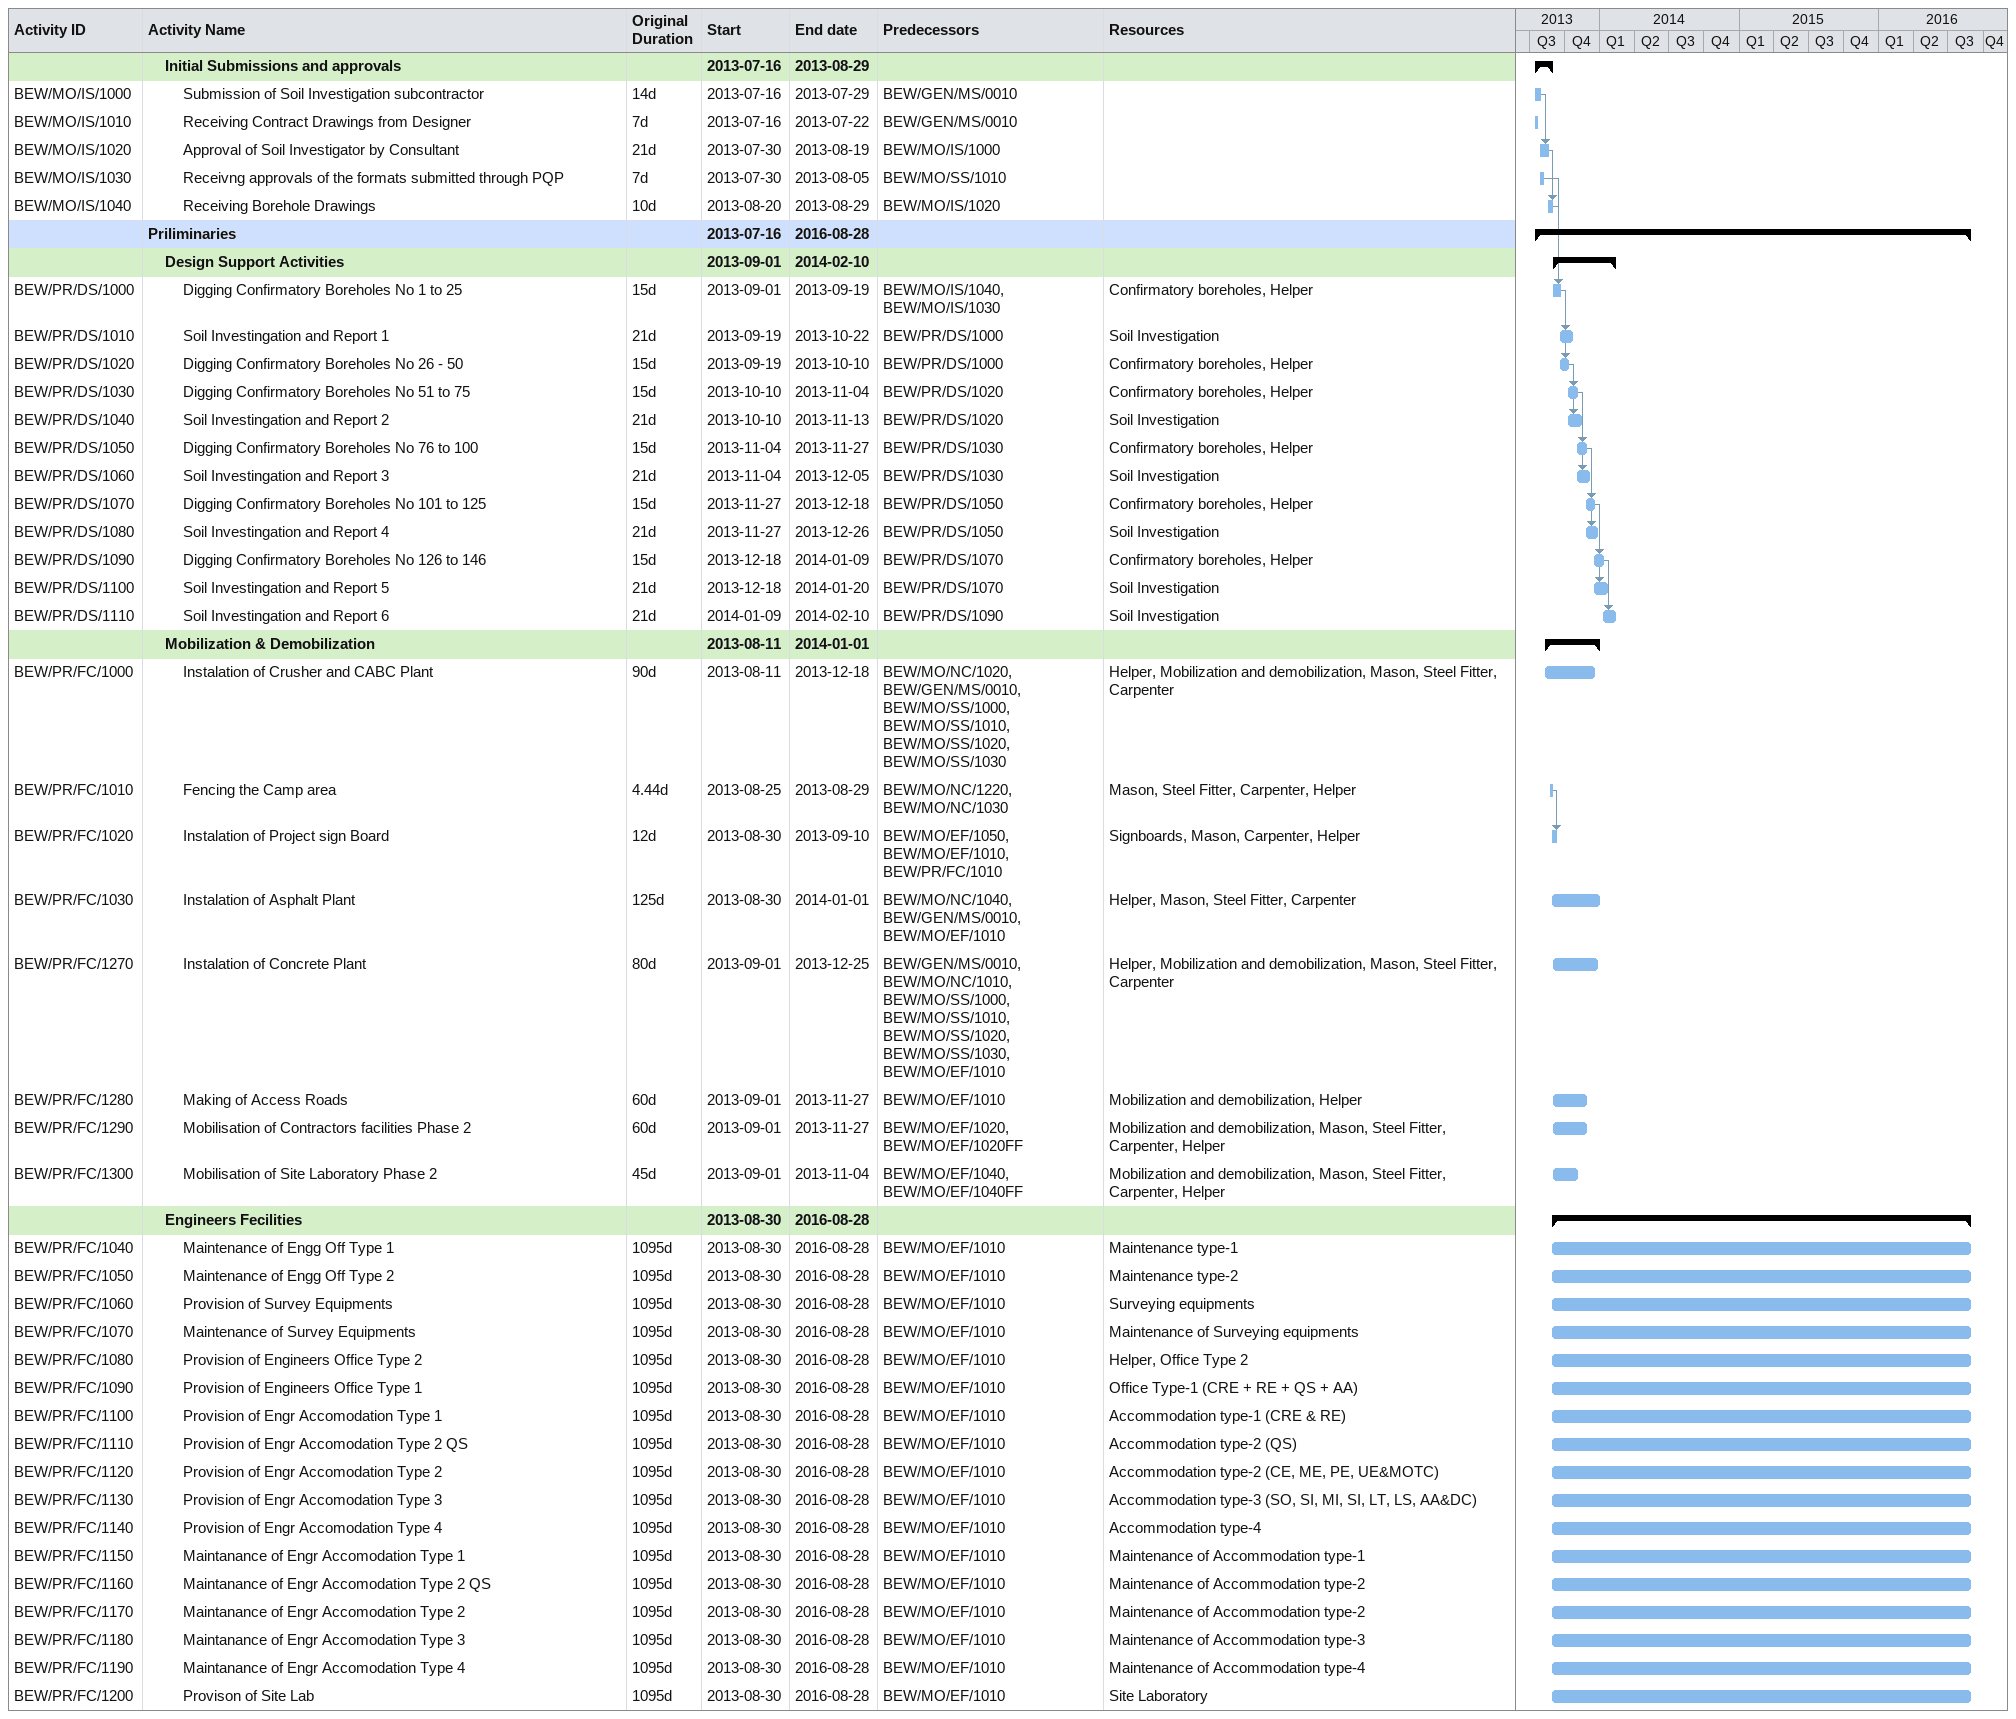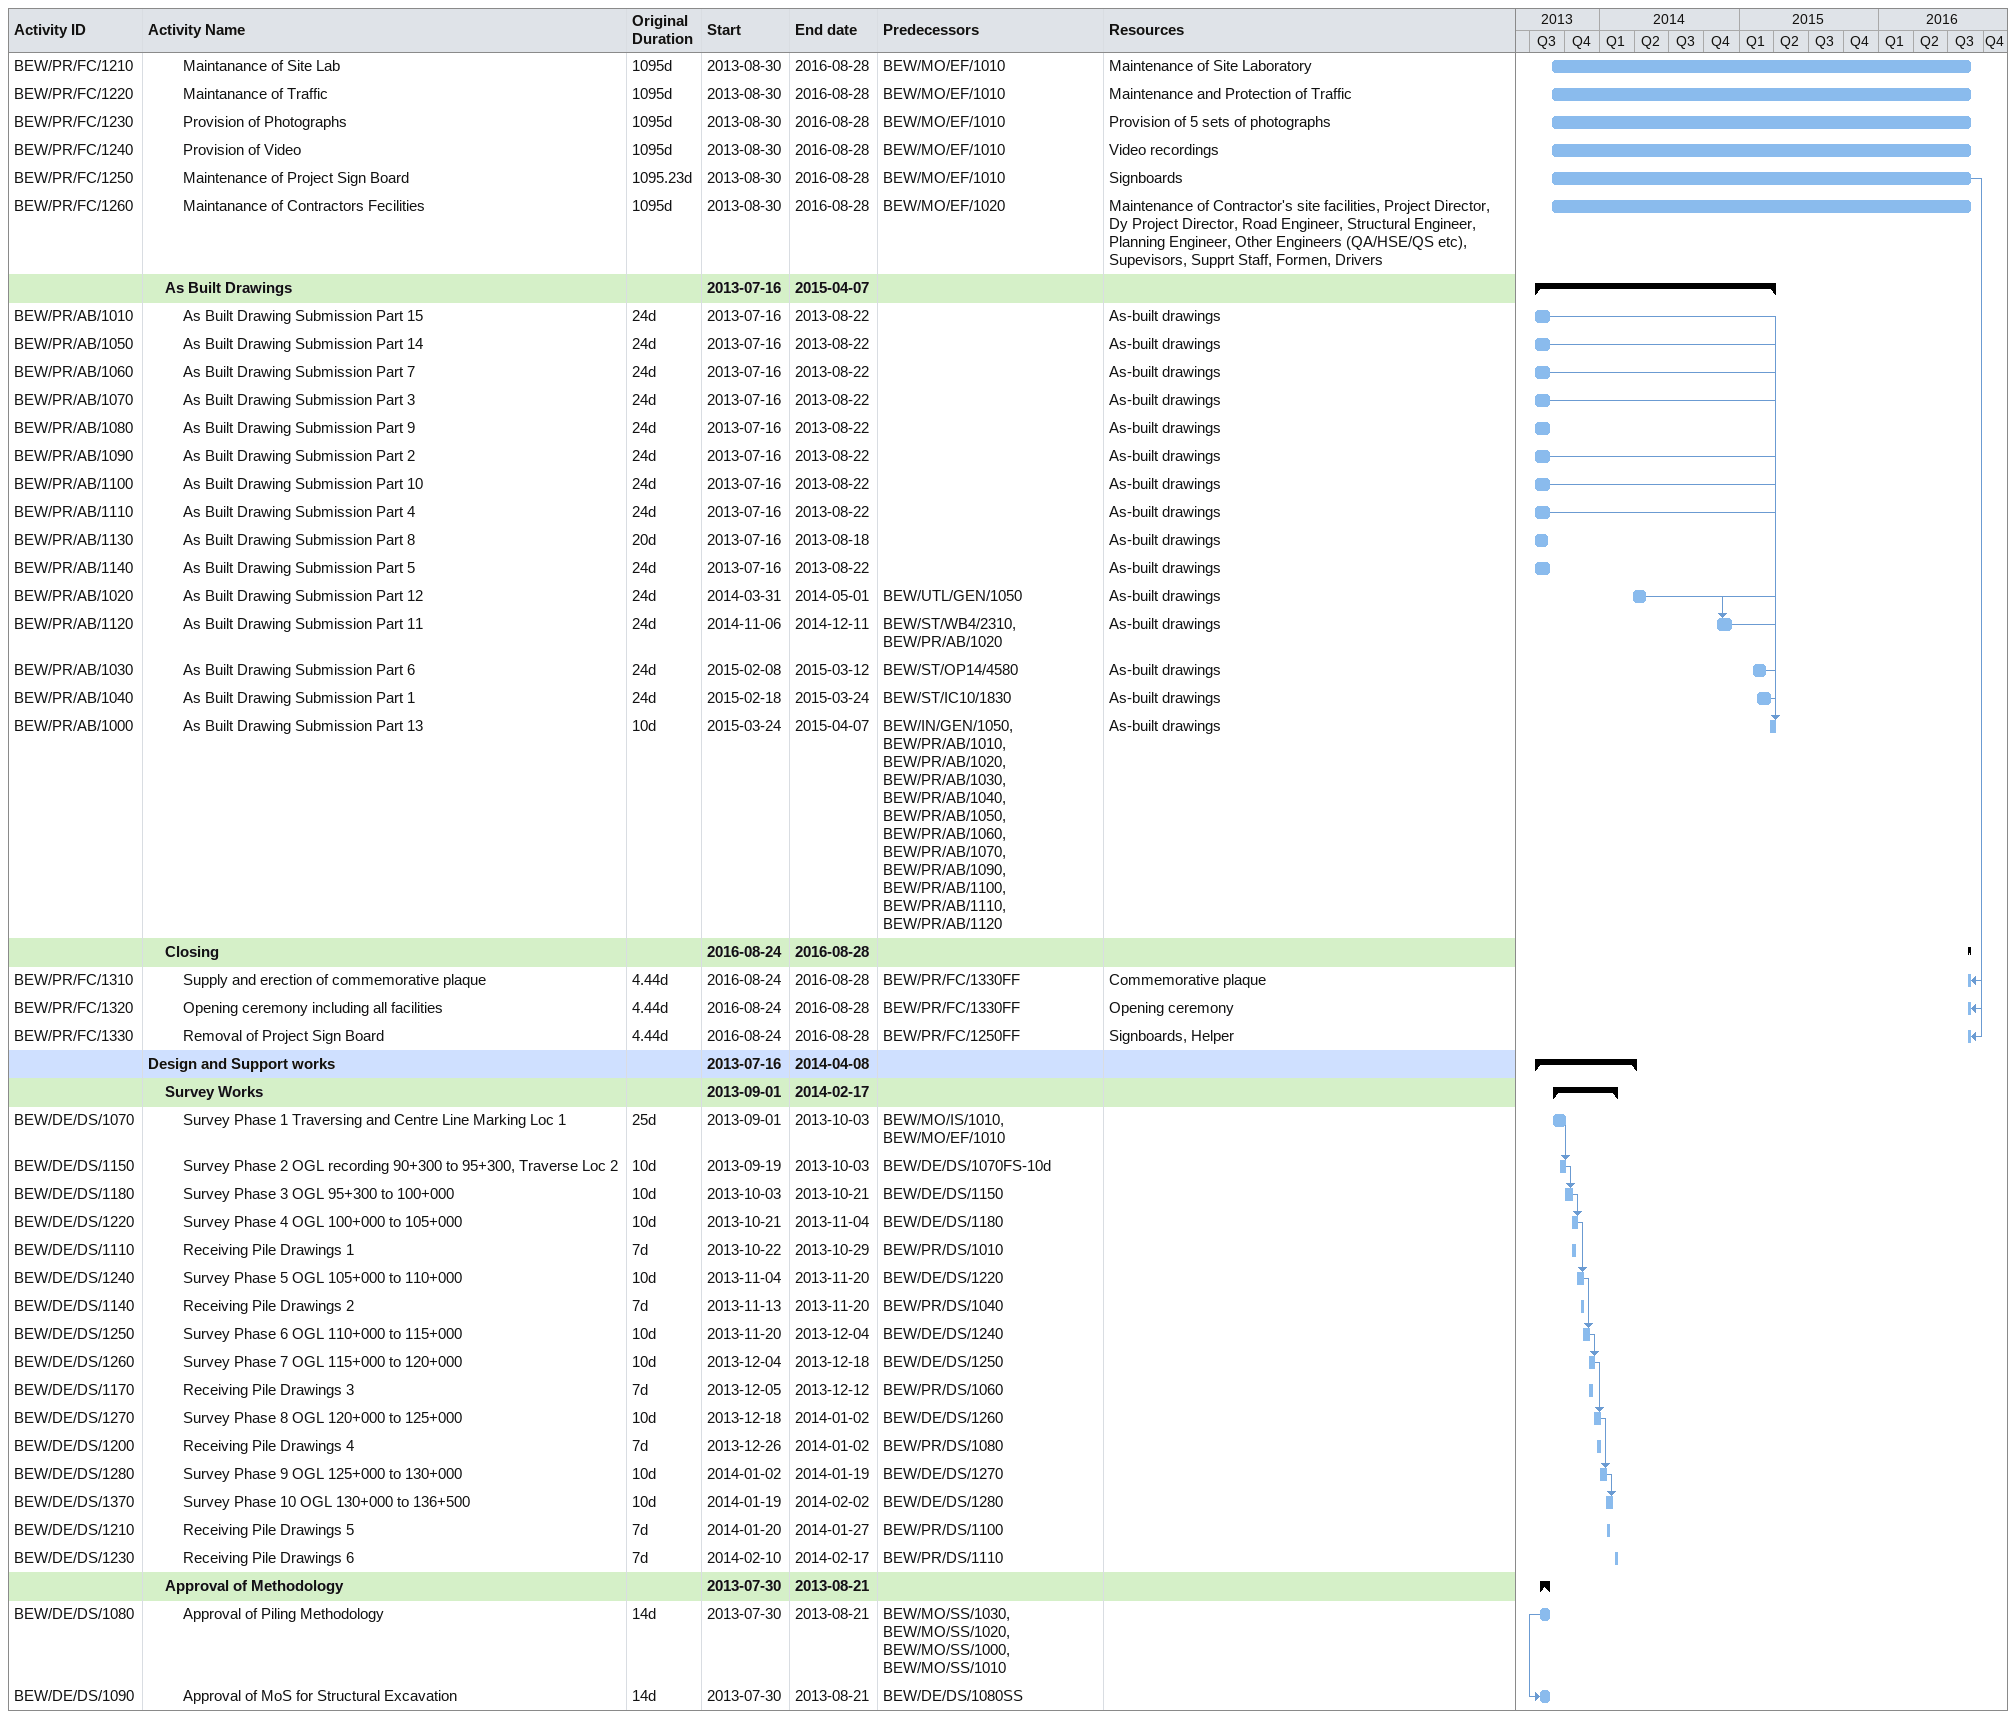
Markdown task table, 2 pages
| ID | Level | Task | Original duration | Start | Finish | Predecessors | Resources |
|---|---|---|---|---|---|---|---|
|  | 2 | **Initial Submissions and approvals** |  | 2013-07-16 | 2013-08-29 |  |  |
| BEW/MO/IS/1000 | 3 | Submission of Soil Investigation subcontractor | 14d | 2013-07-16 | 2013-07-29 | BEW/GEN/MS/0010 |  |
| BEW/MO/IS/1010 | 3 | Receiving Contract Drawings from Designer | 7d | 2013-07-16 | 2013-07-22 | BEW/GEN/MS/0010 |  |
| BEW/MO/IS/1020 | 3 | Approval of Soil Investigator by Consultant | 21d | 2013-07-30 | 2013-08-19 | BEW/MO/IS/1000 |  |
| BEW/MO/IS/1030 | 3 | Receivng approvals of the formats submitted through PQP | 7d | 2013-07-30 | 2013-08-05 | BEW/MO/SS/1010 |  |
| BEW/MO/IS/1040 | 3 | Receiving Borehole Drawings | 10d | 2013-08-20 | 2013-08-29 | BEW/MO/IS/1020 |  |
|  | 1 | **Priliminaries** |  | 2013-07-16 | 2016-08-28 |  |  |
|  | 2 | **Design Support Activities** |  | 2013-09-01 | 2014-02-10 |  |  |
| BEW/PR/DS/1000 | 3 | Digging Confirmatory Boreholes No 1 to 25 | 15d | 2013-09-01 | 2013-09-19 | BEW/MO/IS/1040, BEW/MO/IS/1030 | Confirmatory boreholes, Helper |
| BEW/PR/DS/1010 | 3 | Soil Investingation and Report 1 | 21d | 2013-09-19 | 2013-10-22 | BEW/PR/DS/1000 | Soil Investigation |
| BEW/PR/DS/1020 | 3 | Digging Confirmatory Boreholes No 26 - 50 | 15d | 2013-09-19 | 2013-10-10 | BEW/PR/DS/1000 | Confirmatory boreholes, Helper |
| BEW/PR/DS/1030 | 3 | Digging Confirmatory Boreholes No 51 to 75 | 15d | 2013-10-10 | 2013-11-04 | BEW/PR/DS/1020 | Confirmatory boreholes, Helper |
| BEW/PR/DS/1040 | 3 | Soil Investingation and Report 2 | 21d | 2013-10-10 | 2013-11-13 | BEW/PR/DS/1020 | Soil Investigation |
| BEW/PR/DS/1050 | 3 | Digging Confirmatory Boreholes No 76 to 100 | 15d | 2013-11-04 | 2013-11-27 | BEW/PR/DS/1030 | Confirmatory boreholes, Helper |
| BEW/PR/DS/1060 | 3 | Soil Investingation and Report 3 | 21d | 2013-11-04 | 2013-12-05 | BEW/PR/DS/1030 | Soil Investigation |
| BEW/PR/DS/1070 | 3 | Digging Confirmatory Boreholes No 101 to 125 | 15d | 2013-11-27 | 2013-12-18 | BEW/PR/DS/1050 | Confirmatory boreholes, Helper |
| BEW/PR/DS/1080 | 3 | Soil Investingation and Report 4 | 21d | 2013-11-27 | 2013-12-26 | BEW/PR/DS/1050 | Soil Investigation |
| BEW/PR/DS/1090 | 3 | Digging Confirmatory Boreholes No 126 to 146 | 15d | 2013-12-18 | 2014-01-09 | BEW/PR/DS/1070 | Confirmatory boreholes, Helper |
| BEW/PR/DS/1100 | 3 | Soil Investingation and Report 5 | 21d | 2013-12-18 | 2014-01-20 | BEW/PR/DS/1070 | Soil Investigation |
| BEW/PR/DS/1110 | 3 | Soil Investingation and Report 6 | 21d | 2014-01-09 | 2014-02-10 | BEW/PR/DS/1090 | Soil Investigation |
|  | 2 | **Mobilization & Demobilization** |  | 2013-08-11 | 2014-01-01 |  |  |
| BEW/PR/FC/1000 | 3 | Instalation of Crusher and CABC Plant | 90d | 2013-08-11 | 2013-12-18 | BEW/MO/NC/1020, BEW/GEN/MS/0010, BEW/MO/SS/1000, BEW/MO/SS/1010, BEW/MO/SS/1020, BEW/MO/SS/1030 | Helper, Mobilization and demobilization, Mason, Steel Fitter, Carpenter |
| BEW/PR/FC/1010 | 3 | Fencing the Camp area | 4.44d | 2013-08-25 | 2013-08-29 | BEW/MO/NC/1220, BEW/MO/NC/1030 | Mason, Steel Fitter, Carpenter, Helper |
| BEW/PR/FC/1020 | 3 | Instalation of Project sign Board | 12d | 2013-08-30 | 2013-09-10 | BEW/MO/EF/1050, BEW/MO/EF/1010, BEW/PR/FC/1010 | Signboards, Mason, Carpenter, Helper |
| BEW/PR/FC/1030 | 3 | Instalation of Asphalt Plant | 125d | 2013-08-30 | 2014-01-01 | BEW/MO/NC/1040, BEW/GEN/MS/0010, BEW/MO/EF/1010 | Helper, Mason, Steel Fitter, Carpenter |
| BEW/PR/FC/1270 | 3 | Instalation of Concrete Plant | 80d | 2013-09-01 | 2013-12-25 | BEW/GEN/MS/0010, BEW/MO/NC/1010, BEW/MO/SS/1000, BEW/MO/SS/1010, BEW/MO/SS/1020, BEW/MO/SS/1030, BEW/MO/EF/1010 | Helper, Mobilization and demobilization, Mason, Steel Fitter, Carpenter |
| BEW/PR/FC/1280 | 3 | Making of Access Roads | 60d | 2013-09-01 | 2013-11-27 | BEW/MO/EF/1010 | Mobilization and demobilization, Helper |
| BEW/PR/FC/1290 | 3 | Mobilisation of Contractors facilities Phase 2 | 60d | 2013-09-01 | 2013-11-27 | BEW/MO/EF/1020, BEW/MO/EF/1020FF | Mobilization and demobilization, Mason, Steel Fitter, Carpenter, Helper |
| BEW/PR/FC/1300 | 3 | Mobilisation of Site Laboratory Phase 2 | 45d | 2013-09-01 | 2013-11-04 | BEW/MO/EF/1040, BEW/MO/EF/1040FF | Mobilization and demobilization, Mason, Steel Fitter, Carpenter, Helper |
|  | 2 | **Engineers Fecilities** |  | 2013-08-30 | 2016-08-28 |  |  |
| BEW/PR/FC/1040 | 3 | Maintenance of Engg Off Type 1 | 1095d | 2013-08-30 | 2016-08-28 | BEW/MO/EF/1010 | Maintenance type-1 |
| BEW/PR/FC/1050 | 3 | Maintenance of Engg Off Type 2 | 1095d | 2013-08-30 | 2016-08-28 | BEW/MO/EF/1010 | Maintenance type-2 |
| BEW/PR/FC/1060 | 3 | Provision of Survey Equipments | 1095d | 2013-08-30 | 2016-08-28 | BEW/MO/EF/1010 | Surveying equipments |
| BEW/PR/FC/1070 | 3 | Maintenance of Survey Equipments | 1095d | 2013-08-30 | 2016-08-28 | BEW/MO/EF/1010 | Maintenance of Surveying equipments |
| BEW/PR/FC/1080 | 3 | Provision of Engineers Office Type 2 | 1095d | 2013-08-30 | 2016-08-28 | BEW/MO/EF/1010 | Helper, Office Type 2 |
| BEW/PR/FC/1090 | 3 | Provision of Engineers Office Type 1 | 1095d | 2013-08-30 | 2016-08-28 | BEW/MO/EF/1010 | Office Type-1 (CRE + RE + QS + AA) |
| BEW/PR/FC/1100 | 3 | Provision of Engr Accomodation Type 1 | 1095d | 2013-08-30 | 2016-08-28 | BEW/MO/EF/1010 | Accommodation type-1 (CRE & RE) |
| BEW/PR/FC/1110 | 3 | Provision of Engr Accomodation Type 2 QS | 1095d | 2013-08-30 | 2016-08-28 | BEW/MO/EF/1010 | Accommodation type-2 (QS) |
| BEW/PR/FC/1120 | 3 | Provision of Engr Accomodation Type 2 | 1095d | 2013-08-30 | 2016-08-28 | BEW/MO/EF/1010 | Accommodation type-2 (CE, ME, PE, UE&MOTC) |
| BEW/PR/FC/1130 | 3 | Provision of Engr Accomodation Type 3 | 1095d | 2013-08-30 | 2016-08-28 | BEW/MO/EF/1010 | Accommodation type-3 (SO, SI, MI, SI, LT, LS, AA&DC) |
| BEW/PR/FC/1140 | 3 | Provision of Engr Accomodation Type 4 | 1095d | 2013-08-30 | 2016-08-28 | BEW/MO/EF/1010 | Accommodation type-4 |
| BEW/PR/FC/1150 | 3 | Maintanance of Engr Accomodation Type 1 | 1095d | 2013-08-30 | 2016-08-28 | BEW/MO/EF/1010 | Maintenance of Accommodation type-1 |
| BEW/PR/FC/1160 | 3 | Maintanance of Engr Accomodation Type 2 QS | 1095d | 2013-08-30 | 2016-08-28 | BEW/MO/EF/1010 | Maintenance of Accommodation type-2 |
| BEW/PR/FC/1170 | 3 | Maintanance of Engr Accomodation Type 2 | 1095d | 2013-08-30 | 2016-08-28 | BEW/MO/EF/1010 | Maintenance of Accommodation type-2 |
| BEW/PR/FC/1180 | 3 | Maintanance of Engr Accomodation Type 3 | 1095d | 2013-08-30 | 2016-08-28 | BEW/MO/EF/1010 | Maintenance of Accommodation type-3 |
| BEW/PR/FC/1190 | 3 | Maintanance of Engr Accomodation Type 4 | 1095d | 2013-08-30 | 2016-08-28 | BEW/MO/EF/1010 | Maintenance of Accommodation type-4 |
| BEW/PR/FC/1200 | 3 | Provison of Site Lab | 1095d | 2013-08-30 | 2016-08-28 | BEW/MO/EF/1010 | Site Laboratory |
| BEW/PR/FC/1210 | 3 | Maintanance of Site Lab | 1095d | 2013-08-30 | 2016-08-28 | BEW/MO/EF/1010 | Maintenance of Site Laboratory |
| BEW/PR/FC/1220 | 3 | Maintanance of Traffic | 1095d | 2013-08-30 | 2016-08-28 | BEW/MO/EF/1010 | Maintenance and Protection of Traffic |
| BEW/PR/FC/1230 | 3 | Provision of Photographs | 1095d | 2013-08-30 | 2016-08-28 | BEW/MO/EF/1010 | Provision of 5 sets of photographs |
| BEW/PR/FC/1240 | 3 | Provision of Video | 1095d | 2013-08-30 | 2016-08-28 | BEW/MO/EF/1010 | Video recordings |
| BEW/PR/FC/1250 | 3 | Maintenance of Project Sign Board | 1095.23d | 2013-08-30 | 2016-08-28 | BEW/MO/EF/1010 | Signboards |
| BEW/PR/FC/1260 | 3 | Maintanance of Contractors Fecilities | 1095d | 2013-08-30 | 2016-08-28 | BEW/MO/EF/1020 | Maintenance of Contractor's site facilities, Project Director, Dy Project Director, Road Engineer, Structural Engineer, Planning Engineer, Other Engineers (QA/HSE/QS etc), Supevisors, Supprt Staff, Formen, Drivers |
|  | 2 | **As Built Drawings** |  | 2013-07-16 | 2015-04-07 |  |  |
| BEW/PR/AB/1010 | 3 | As Built Drawing Submission Part 15 | 24d | 2013-07-16 | 2013-08-22 |  | As-built drawings |
| BEW/PR/AB/1050 | 3 | As Built Drawing Submission Part 14 | 24d | 2013-07-16 | 2013-08-22 |  | As-built drawings |
| BEW/PR/AB/1060 | 3 | As Built Drawing Submission Part 7 | 24d | 2013-07-16 | 2013-08-22 |  | As-built drawings |
| BEW/PR/AB/1070 | 3 | As Built Drawing Submission Part 3 | 24d | 2013-07-16 | 2013-08-22 |  | As-built drawings |
| BEW/PR/AB/1080 | 3 | As Built Drawing Submission Part 9 | 24d | 2013-07-16 | 2013-08-22 |  | As-built drawings |
| BEW/PR/AB/1090 | 3 | As Built Drawing Submission Part 2 | 24d | 2013-07-16 | 2013-08-22 |  | As-built drawings |
| BEW/PR/AB/1100 | 3 | As Built Drawing Submission Part 10 | 24d | 2013-07-16 | 2013-08-22 |  | As-built drawings |
| BEW/PR/AB/1110 | 3 | As Built Drawing Submission Part 4 | 24d | 2013-07-16 | 2013-08-22 |  | As-built drawings |
| BEW/PR/AB/1130 | 3 | As Built Drawing Submission Part 8 | 20d | 2013-07-16 | 2013-08-18 |  | As-built drawings |
| BEW/PR/AB/1140 | 3 | As Built Drawing Submission Part 5 | 24d | 2013-07-16 | 2013-08-22 |  | As-built drawings |
| BEW/PR/AB/1020 | 3 | As Built Drawing Submission Part 12 | 24d | 2014-03-31 | 2014-05-01 | BEW/UTL/GEN/1050 | As-built drawings |
| BEW/PR/AB/1120 | 3 | As Built Drawing Submission Part 11 | 24d | 2014-11-06 | 2014-12-11 | BEW/ST/WB4/2310, BEW/PR/AB/1020 | As-built drawings |
| BEW/PR/AB/1030 | 3 | As Built Drawing Submission Part 6 | 24d | 2015-02-08 | 2015-03-12 | BEW/ST/OP14/4580 | As-built drawings |
| BEW/PR/AB/1040 | 3 | As Built Drawing Submission Part 1 | 24d | 2015-02-18 | 2015-03-24 | BEW/ST/IC10/1830 | As-built drawings |
| BEW/PR/AB/1000 | 3 | As Built Drawing Submission Part 13 | 10d | 2015-03-24 | 2015-04-07 | BEW/IN/GEN/1050, BEW/PR/AB/1010, BEW/PR/AB/1020, BEW/PR/AB/1030, BEW/PR/AB/1040, BEW/PR/AB/1050, BEW/PR/AB/1060, BEW/PR/AB/1070, BEW/PR/AB/1090, BEW/PR/AB/1100, BEW/PR/AB/1110, BEW/PR/AB/1120 | As-built drawings |
|  | 2 | **Closing** |  | 2016-08-24 | 2016-08-28 |  |  |
| BEW/PR/FC/1310 | 3 | Supply and erection of commemorative plaque | 4.44d | 2016-08-24 | 2016-08-28 | BEW/PR/FC/1330FF | Commemorative plaque |
| BEW/PR/FC/1320 | 3 | Opening ceremony including all facilities | 4.44d | 2016-08-24 | 2016-08-28 | BEW/PR/FC/1330FF | Opening ceremony |
| BEW/PR/FC/1330 | 3 | Removal of Project Sign Board | 4.44d | 2016-08-24 | 2016-08-28 | BEW/PR/FC/1250FF | Signboards, Helper |
|  | 1 | **Design and Support works** |  | 2013-07-16 | 2014-04-08 |  |  |
|  | 2 | **Survey Works** |  | 2013-09-01 | 2014-02-17 |  |  |
| BEW/DE/DS/1070 | 3 | Survey Phase 1 Traversing and Centre Line Marking Loc 1 | 25d | 2013-09-01 | 2013-10-03 | BEW/MO/IS/1010, BEW/MO/EF/1010 |  |
| BEW/DE/DS/1150 | 3 | Survey Phase 2 OGL recording 90+300 to 95+300, Traverse Loc 2 | 10d | 2013-09-19 | 2013-10-03 | BEW/DE/DS/1070FS-10d |  |
| BEW/DE/DS/1180 | 3 | Survey Phase 3 OGL 95+300 to 100+000 | 10d | 2013-10-03 | 2013-10-21 | BEW/DE/DS/1150 |  |
| BEW/DE/DS/1220 | 3 | Survey Phase 4 OGL 100+000 to 105+000 | 10d | 2013-10-21 | 2013-11-04 | BEW/DE/DS/1180 |  |
| BEW/DE/DS/1110 | 3 | Receiving Pile Drawings 1 | 7d | 2013-10-22 | 2013-10-29 | BEW/PR/DS/1010 |  |
| BEW/DE/DS/1240 | 3 | Survey Phase 5 OGL 105+000 to 110+000 | 10d | 2013-11-04 | 2013-11-20 | BEW/DE/DS/1220 |  |
| BEW/DE/DS/1140 | 3 | Receiving Pile Drawings 2 | 7d | 2013-11-13 | 2013-11-20 | BEW/PR/DS/1040 |  |
| BEW/DE/DS/1250 | 3 | Survey Phase 6 OGL 110+000 to 115+000 | 10d | 2013-11-20 | 2013-12-04 | BEW/DE/DS/1240 |  |
| BEW/DE/DS/1260 | 3 | Survey Phase 7 OGL 115+000 to 120+000 | 10d | 2013-12-04 | 2013-12-18 | BEW/DE/DS/1250 |  |
| BEW/DE/DS/1170 | 3 | Receiving Pile Drawings 3 | 7d | 2013-12-05 | 2013-12-12 | BEW/PR/DS/1060 |  |
| BEW/DE/DS/1270 | 3 | Survey Phase 8 OGL 120+000 to 125+000 | 10d | 2013-12-18 | 2014-01-02 | BEW/DE/DS/1260 |  |
| BEW/DE/DS/1200 | 3 | Receiving Pile Drawings 4 | 7d | 2013-12-26 | 2014-01-02 | BEW/PR/DS/1080 |  |
| BEW/DE/DS/1280 | 3 | Survey Phase 9 OGL 125+000 to 130+000 | 10d | 2014-01-02 | 2014-01-19 | BEW/DE/DS/1270 |  |
| BEW/DE/DS/1370 | 3 | Survey Phase 10 OGL 130+000 to 136+500 | 10d | 2014-01-19 | 2014-02-02 | BEW/DE/DS/1280 |  |
| BEW/DE/DS/1210 | 3 | Receiving Pile Drawings 5 | 7d | 2014-01-20 | 2014-01-27 | BEW/PR/DS/1100 |  |
| BEW/DE/DS/1230 | 3 | Receiving Pile Drawings 6 | 7d | 2014-02-10 | 2014-02-17 | BEW/PR/DS/1110 |  |
|  | 2 | **Approval of Methodology** |  | 2013-07-30 | 2013-08-21 |  |  |
| BEW/DE/DS/1080 | 3 | Approval of Piling Methodology | 14d | 2013-07-30 | 2013-08-21 | BEW/MO/SS/1030, BEW/MO/SS/1020, BEW/MO/SS/1000, BEW/MO/SS/1010 |  |
| BEW/DE/DS/1090 | 3 | Approval of MoS for Structural Excavation | 14d | 2013-07-30 | 2013-08-21 | BEW/DE/DS/1080SS |  |
